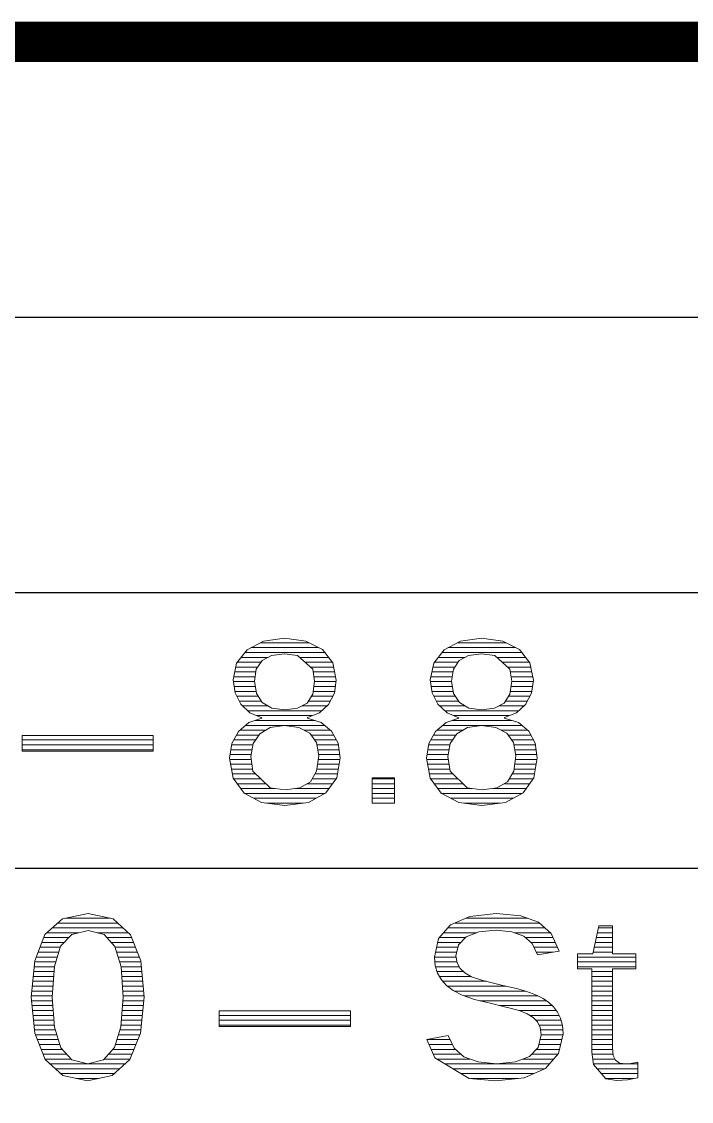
# Model space of a CAD drawing. Header units: millimetres. Extents: x 20 to 410, y 10 to 287.
# Drawn here: x 135.99 to 144.26, y 47.92 to 61.25 of the extents above; entities that cross this region are included whole.
import ezdxf

# ---------------------------------------------------------------- set-up
doc = ezdxf.new("R2010")
doc.units = ezdxf.units.MM
for name, color, linetype, lineweight in [('DUENN', 7, 'Continuous', 25), ('KANTEN', 7, 'Continuous', 50), ('TEXT', 7, 'Continuous', 13)]:
    doc.layers.add(name, color=color, linetype=linetype, lineweight=lineweight)

msp = doc.modelspace()

# ---------------------------------------------------------------- linework, layer by layer
at = {"layer": 'DUENN', "lineweight": 25}
for points in [[(20, 57.6), (200, 57.6)], [(20, 54.2), (200, 54.2)], [(20, 50.8), (200, 50.8)]]:
    msp.add_lwpolyline(points, dxfattribs=at)
at = {"layer": 'KANTEN', "lineweight": 50, "const_width": 0.5}
msp.add_lwpolyline([(20, 10), (200, 10), (200, 61), (20, 61)], close=True, dxfattribs=at)
at = {"layer": 'TEXT', "lineweight": 13}
for p, q in [((138.746, 53.461), (139.728, 53.461)), ((138.823, 53.521), (139.653, 53.521)), ((138.936, 53.581), (139.537, 53.581)), ((141.178, 53.461), (142.161, 53.461)), ((141.255, 53.521), (142.085, 53.521)), ((141.368, 53.581), (141.97, 53.581)), ((138.652, 53.341), (138.945, 53.341)), ((138.699, 53.401), (139.032, 53.401)), ((139.422, 53.401), (139.776, 53.401)), ((139.488, 53.341), (139.823, 53.341)), ((141.084, 53.341), (141.377, 53.341)), ((141.131, 53.401), (141.464, 53.401)), ((141.854, 53.401), (142.208, 53.401)), ((141.92, 53.341), (142.255, 53.341)), ((138.621, 53.221), (138.881, 53.221)), ((138.633, 53.281), (138.905, 53.281)), ((139.553, 53.281), (139.84, 53.281)), ((139.588, 53.221), (139.852, 53.221)), ((141.053, 53.221), (141.313, 53.221)), ((141.066, 53.281), (141.337, 53.281)), ((141.986, 53.281), (142.272, 53.281)), ((142.02, 53.221), (142.284, 53.221)), ((138.604, 53.101), (138.863, 53.101)), ((138.609, 53.161), (138.872, 53.161)), ((139.598, 53.161), (139.864, 53.161)), ((139.606, 53.101), (139.87, 53.101)), ((141.036, 53.101), (141.295, 53.101)), ((141.041, 53.161), (141.304, 53.161)), ((142.03, 53.161), (142.296, 53.161)), ((142.038, 53.101), (142.302, 53.101)), ((138.612, 53.041), (138.873, 53.041)), ((138.621, 52.981), (138.882, 52.981)), ((139.588, 52.981), (139.852, 52.981)), ((139.597, 53.041), (139.861, 53.041)), ((141.045, 53.041), (141.305, 53.041)), ((141.054, 52.981), (141.315, 52.981)), ((142.02, 52.981), (142.284, 52.981)), ((142.029, 53.041), (142.293, 53.041)), ((138.645, 52.921), (138.908, 52.921)), ((138.675, 52.861), (138.948, 52.861)), ((138.717, 52.801), (139.031, 52.801)), ((139.448, 52.801), (139.758, 52.801)), ((139.528, 52.861), (139.799, 52.861)), ((139.567, 52.921), (139.829, 52.921)), ((141.077, 52.921), (141.34, 52.921)), ((141.107, 52.861), (141.38, 52.861)), ((141.149, 52.801), (141.464, 52.801)), ((141.88, 52.801), (142.19, 52.801)), ((141.961, 52.861), (142.231, 52.861)), ((142, 52.921), (142.262, 52.921)), ((138.781, 52.741), (139.693, 52.741)), ((138.891, 52.681), (139.577, 52.681)), ((141.213, 52.741), (142.125, 52.741)), ((141.324, 52.681), (142.009, 52.681)), ((138.754, 52.561), (139.729, 52.561)), ((138.871, 52.621), (139.611, 52.621)), ((141.187, 52.561), (142.162, 52.561)), ((141.304, 52.621), (142.043, 52.621)), ((138.64, 52.441), (138.917, 52.441)), ((138.683, 52.501), (139.003, 52.501)), ((139.477, 52.501), (139.801, 52.501)), ((139.562, 52.441), (139.842, 52.441)), ((141.072, 52.441), (141.349, 52.441)), ((141.115, 52.501), (141.435, 52.501)), ((141.909, 52.501), (142.234, 52.501)), ((141.994, 52.441), (142.274, 52.441)), ((135.995, 52.381), (137.615, 52.381)), ((135.995, 52.321), (137.615, 52.321)), ((135.995, 52.261), (137.615, 52.261)), ((138.57, 52.261), (138.833, 52.261)), ((138.579, 52.321), (138.843, 52.321)), ((138.606, 52.381), (138.876, 52.381)), ((139.604, 52.381), (139.874, 52.381)), ((139.633, 52.321), (139.898, 52.321)), ((139.643, 52.261), (139.907, 52.261)), ((141.002, 52.261), (141.265, 52.261)), ((141.011, 52.321), (141.275, 52.321)), ((141.039, 52.381), (141.308, 52.381)), ((142.036, 52.381), (142.306, 52.381)), ((142.065, 52.321), (142.331, 52.321)), ((142.075, 52.261), (142.339, 52.261)), ((138.556, 52.141), (138.824, 52.141)), ((138.56, 52.201), (138.822, 52.201)), ((139.65, 52.141), (139.919, 52.141)), ((139.653, 52.201), (139.916, 52.201)), ((140.989, 52.141), (141.256, 52.141)), ((140.993, 52.201), (141.255, 52.201)), ((142.082, 52.141), (142.351, 52.141)), ((142.085, 52.201), (142.348, 52.201)), ((138.567, 52.081), (138.833, 52.081)), ((138.578, 52.021), (138.841, 52.021)), ((139.634, 52.021), (139.897, 52.021)), ((139.642, 52.081), (139.908, 52.081)), ((141, 52.081), (141.265, 52.081)), ((141.011, 52.021), (141.273, 52.021)), ((142.066, 52.021), (142.33, 52.021)), ((142.074, 52.081), (142.34, 52.081)), ((138.589, 51.961), (138.881, 51.961)), ((138.604, 51.901), (138.942, 51.901)), ((139.576, 51.901), (139.87, 51.901)), ((139.611, 51.961), (139.887, 51.961)), ((140.315, 51.901), (140.593, 51.901)), ((141.021, 51.961), (141.313, 51.961)), ((141.036, 51.901), (141.375, 51.901)), ((142.008, 51.901), (142.302, 51.901)), ((142.043, 51.961), (142.319, 51.961)), ((138.648, 51.841), (139.004, 51.841)), ((138.692, 51.781), (139.115, 51.781)), ((139.37, 51.781), (139.784, 51.781)), ((139.515, 51.841), (139.827, 51.841)), ((140.315, 51.841), (140.593, 51.841)), ((140.315, 51.781), (140.593, 51.781)), ((141.08, 51.841), (141.436, 51.841)), ((141.125, 51.781), (141.548, 51.781)), ((141.803, 51.781), (142.216, 51.781)), ((141.947, 51.841), (142.259, 51.841)), ((138.739, 51.721), (139.735, 51.721)), ((138.853, 51.661), (139.625, 51.661)), ((139.012, 51.601), (139.464, 51.601)), ((140.315, 51.721), (140.593, 51.721)), ((140.315, 51.661), (140.593, 51.661)), ((140.315, 51.601), (140.593, 51.601)), ((141.171, 51.721), (142.168, 51.721)), ((141.285, 51.661), (142.057, 51.661)), ((141.445, 51.601), (141.896, 51.601)), ((136.54, 50.181), (137.073, 50.181)), ((141.476, 50.181), (142.231, 50.181)), ((136.303, 50.001), (136.694, 50.001)), ((136.37, 50.061), (137.24, 50.061)), ((136.438, 50.121), (137.174, 50.121)), ((136.922, 50.001), (137.306, 50.001)), ((141.199, 50.001), (141.606, 50.001)), ((141.252, 50.061), (142.447, 50.061)), ((141.339, 50.121), (142.382, 50.121)), ((142.074, 50.001), (142.512, 50.001)), ((143.094, 50.001), (143.283, 50.001)), ((143.107, 50.061), (143.283, 50.061)), ((136.239, 49.881), (136.513, 49.881)), ((136.263, 49.941), (136.57, 49.941)), ((137.044, 49.941), (137.348, 49.941)), ((137.098, 49.881), (137.371, 49.881)), ((141.125, 49.881), (141.41, 49.881)), ((141.147, 49.941), (141.467, 49.941)), ((142.208, 49.941), (142.547, 49.941)), ((142.275, 49.881), (142.575, 49.881)), ((143.067, 49.881), (143.283, 49.881)), ((143.081, 49.941), (143.283, 49.941)), ((136.192, 49.761), (136.448, 49.761)), ((136.215, 49.821), (136.466, 49.821)), ((137.145, 49.821), (137.395, 49.821)), ((137.163, 49.761), (137.418, 49.761)), ((141.099, 49.761), (141.361, 49.761)), ((141.112, 49.821), (141.375, 49.821)), ((142.313, 49.821), (142.602, 49.821)), ((142.34, 49.761), (142.545, 49.761)), ((143.041, 49.761), (143.283, 49.761)), ((143.054, 49.821), (143.283, 49.821)), ((136.149, 49.641), (136.412, 49.641)), ((136.168, 49.701), (136.43, 49.701)), ((137.181, 49.701), (137.441, 49.701)), ((137.199, 49.641), (137.462, 49.641)), ((141.086, 49.701), (141.352, 49.701)), ((141.091, 49.641), (141.361, 49.641)), ((142.849, 49.701), (143.568, 49.701)), ((142.849, 49.641), (143.568, 49.641)), ((136.133, 49.461), (136.385, 49.461)), ((136.138, 49.521), (136.39, 49.521)), ((136.144, 49.581), (136.394, 49.581)), ((137.216, 49.581), (137.467, 49.581)), ((137.221, 49.521), (137.473, 49.521)), ((137.225, 49.461), (137.478, 49.461)), ((141.099, 49.581), (141.389, 49.581)), ((141.117, 49.521), (141.442, 49.521)), ((141.146, 49.461), (141.536, 49.461)), ((142.849, 49.581), (143.568, 49.581)), ((143.027, 49.521), (143.283, 49.521)), ((143.027, 49.461), (143.283, 49.461)), ((136.121, 49.341), (136.377, 49.341)), ((136.127, 49.401), (136.381, 49.401)), ((137.229, 49.401), (137.484, 49.401)), ((137.233, 49.341), (137.49, 49.341)), ((141.185, 49.401), (141.721, 49.401)), ((141.242, 49.341), (141.969, 49.341)), ((143.027, 49.401), (143.283, 49.401)), ((143.027, 49.341), (143.283, 49.341)), ((136.11, 49.221), (136.369, 49.221)), ((136.116, 49.281), (136.373, 49.281)), ((137.237, 49.281), (137.495, 49.281)), ((137.241, 49.221), (137.501, 49.221)), ((141.327, 49.281), (142.203, 49.281)), ((141.454, 49.221), (142.36, 49.221)), ((143.027, 49.281), (143.283, 49.281)), ((143.027, 49.221), (143.283, 49.221)), ((136.113, 49.161), (136.371, 49.161)), ((136.119, 49.101), (136.375, 49.101)), ((137.235, 49.101), (137.492, 49.101)), ((137.239, 49.161), (137.498, 49.161)), ((141.646, 49.161), (142.466, 49.161)), ((141.893, 49.101), (142.539, 49.101)), ((143.027, 49.161), (143.283, 49.161)), ((143.027, 49.101), (143.283, 49.101)), ((136.124, 49.041), (136.379, 49.041)), ((136.13, 48.981), (136.384, 48.981)), ((137.226, 48.981), (137.48, 48.981)), ((137.231, 49.041), (137.486, 49.041)), ((138.427, 48.981), (140.047, 48.981)), ((142.127, 49.041), (142.588, 49.041)), ((142.261, 48.981), (142.623, 48.981)), ((143.027, 49.041), (143.283, 49.041)), ((143.027, 48.981), (143.283, 48.981)), ((136.136, 48.921), (136.388, 48.921)), ((136.142, 48.861), (136.392, 48.861)), ((136.148, 48.801), (136.404, 48.801)), ((137.204, 48.801), (137.462, 48.801)), ((137.218, 48.861), (137.468, 48.861)), ((137.222, 48.921), (137.474, 48.921)), ((138.427, 48.921), (140.047, 48.921)), ((138.427, 48.861), (140.047, 48.861)), ((142.335, 48.921), (142.646, 48.921)), ((142.375, 48.861), (142.662, 48.861)), ((142.394, 48.801), (142.667, 48.801)), ((143.027, 48.921), (143.283, 48.921)), ((143.027, 48.861), (143.283, 48.861)), ((143.027, 48.801), (143.283, 48.801)), ((136.159, 48.741), (136.422, 48.741)), ((136.183, 48.681), (136.441, 48.681)), ((137.167, 48.681), (137.426, 48.681)), ((137.186, 48.741), (137.45, 48.741)), ((140.992, 48.681), (141.279, 48.681)), ((142.388, 48.681), (142.655, 48.681)), ((142.401, 48.741), (142.668, 48.741)), ((143.027, 48.741), (143.283, 48.741)), ((143.027, 48.681), (143.283, 48.681)), ((136.207, 48.621), (136.459, 48.621)), ((136.231, 48.561), (136.488, 48.561)), ((137.117, 48.561), (137.377, 48.561)), ((137.149, 48.621), (137.401, 48.621)), ((141.018, 48.621), (141.306, 48.621)), ((141.044, 48.561), (141.344, 48.561)), ((142.342, 48.561), (142.628, 48.561)), ((142.374, 48.621), (142.641, 48.621)), ((143.027, 48.621), (143.283, 48.621)), ((143.027, 48.561), (143.285, 48.561)), ((136.255, 48.501), (136.543, 48.501)), ((136.28, 48.441), (136.598, 48.441)), ((137.01, 48.441), (137.328, 48.441)), ((137.064, 48.501), (137.352, 48.501)), ((141.07, 48.501), (141.412, 48.501)), ((141.117, 48.441), (141.523, 48.441)), ((142.175, 48.441), (142.558, 48.441)), ((142.285, 48.501), (142.611, 48.501)), ((143.03, 48.501), (143.291, 48.501)), ((143.038, 48.441), (143.312, 48.441)), ((136.341, 48.381), (136.803, 48.381)), ((136.407, 48.321), (137.199, 48.321)), ((136.473, 48.261), (137.132, 48.261)), ((136.806, 48.381), (137.265, 48.381)), ((141.217, 48.381), (142.504, 48.381)), ((141.317, 48.321), (142.448, 48.321)), ((141.417, 48.261), (142.311, 48.261)), ((143.045, 48.381), (143.443, 48.381)), ((143.092, 48.321), (143.593, 48.321)), ((143.145, 48.261), (143.593, 48.261)), ((143.45, 48.381), (143.593, 48.381)), ((136.664, 48.201), (136.94, 48.201)), ((141.533, 48.201), (142.118, 48.201)), ((143.198, 48.201), (143.543, 48.201))]:
    msp.add_line(p, q, dxfattribs=at)
for points in [[(139.239, 51.571), (138.952, 51.609), (138.735, 51.724), (138.599, 51.908), (138.554, 52.157), (138.582, 52.338), (138.666, 52.487), (138.794, 52.595), (138.954, 52.65), (138.954, 52.655), (138.807, 52.716), (138.695, 52.822), (138.624, 52.961), (138.601, 53.123), (138.643, 53.33), (138.772, 53.494), (138.973, 53.601), (139.233, 53.637), (139.498, 53.602), (139.701, 53.497), (139.83, 53.333), (139.872, 53.119), (139.849, 52.958), (139.777, 52.819), (139.664, 52.715), (139.517, 52.658), (139.517, 52.652), (139.687, 52.596), (139.815, 52.49), (139.895, 52.341), (139.922, 52.16), (139.878, 51.913), (139.745, 51.727), (139.53, 51.61), (139.239, 51.571)], [(142.178, 51.727), (141.963, 51.61), (141.671, 51.571), (141.384, 51.609), (141.167, 51.724), (141.031, 51.908), (140.986, 52.157), (141.014, 52.338), (141.098, 52.487), (141.227, 52.595), (141.386, 52.65), (141.386, 52.655), (141.24, 52.716), (141.128, 52.822), (141.056, 52.961), (141.033, 53.123), (141.076, 53.33), (141.204, 53.494), (141.405, 53.601), (141.665, 53.637), (141.93, 53.602), (142.133, 53.497), (142.262, 53.333), (142.305, 53.119), (142.281, 52.958), (142.209, 52.819), (142.096, 52.715), (141.949, 52.658), (141.949, 52.652), (142.12, 52.596), (142.248, 52.49), (142.328, 52.341), (142.354, 52.16), (142.31, 51.913), (142.178, 51.727)], [(139.074, 53.424), (138.957, 53.36), (138.886, 53.254), (138.863, 53.105), (138.887, 52.953), (138.96, 52.842), (139.078, 52.775), (139.236, 52.752), (139.395, 52.773), (139.512, 52.835), (139.583, 52.945), (139.606, 53.105), (139.583, 53.254), (139.396, 53.424), (139.233, 53.446), (139.074, 53.424)], [(141.829, 53.424), (141.665, 53.446), (141.506, 53.424), (141.39, 53.36), (141.318, 53.254), (141.295, 53.105), (141.319, 52.953), (141.392, 52.842), (141.51, 52.775), (141.668, 52.752), (141.827, 52.773), (141.944, 52.835), (142.015, 52.945), (142.039, 53.105), (142.015, 53.254), (141.829, 53.424)], [(139.411, 52.536), (139.233, 52.56), (139.059, 52.534), (138.928, 52.458), (138.846, 52.337), (138.818, 52.178), (138.845, 51.997), (139.057, 51.79), (139.242, 51.764), (139.424, 51.789), (139.553, 51.864), (139.63, 51.994), (139.656, 52.184), (139.628, 52.348), (139.545, 52.465), (139.411, 52.536)], [(142.06, 52.348), (141.977, 52.465), (141.843, 52.536), (141.665, 52.56), (141.492, 52.534), (141.36, 52.458), (141.278, 52.337), (141.251, 52.178), (141.277, 51.997), (141.489, 51.79), (141.674, 51.764), (141.856, 51.789), (141.986, 51.864), (142.063, 51.994), (142.088, 52.184), (142.06, 52.348)], [(135.995, 52.242), (135.995, 52.438), (137.615, 52.438), (137.615, 52.242), (135.995, 52.242)], [(140.593, 51.912), (140.593, 51.6), (140.315, 51.6), (140.315, 51.912), (140.593, 51.912)], [(137.458, 48.761), (137.325, 48.436), (137.106, 48.237), (136.802, 48.171), (136.499, 48.237), (136.282, 48.435), (136.152, 48.759), (136.109, 49.204), (136.151, 49.656), (136.277, 49.979), (136.495, 50.172), (136.811, 50.237), (137.119, 50.171), (137.334, 49.976), (137.461, 49.653), (137.503, 49.204), (137.458, 48.761)], [(142.671, 48.754), (142.616, 48.508), (142.453, 48.324), (142.192, 48.209), (141.842, 48.171), (141.514, 48.203), (141.089, 48.458), (140.992, 48.681), (141.255, 48.734), (141.326, 48.577), (141.449, 48.468), (141.624, 48.405), (141.852, 48.384), (142.085, 48.406), (142.258, 48.474), (142.366, 48.586), (142.401, 48.74), (142.39, 48.829), (142.357, 48.899), (142.303, 48.955), (142.23, 49), (142.141, 49.037), (142.037, 49.067), (141.918, 49.096), (141.788, 49.126), (141.579, 49.178), (141.426, 49.231), (141.316, 49.287), (141.232, 49.348), (141.17, 49.419), (141.123, 49.5), (141.095, 49.594), (141.086, 49.7), (141.135, 49.928), (141.283, 50.097), (141.523, 50.202), (141.848, 50.237), (142.149, 50.21), (142.37, 50.132), (142.524, 49.99), (142.624, 49.775), (142.356, 49.728), (142.292, 49.866), (142.188, 49.96), (142.04, 50.014), (141.845, 50.032), (141.632, 50.012), (141.477, 49.952), (141.382, 49.852), (141.35, 49.714), (141.363, 49.629), (141.4, 49.561), (141.46, 49.505), (141.541, 49.458), (141.68, 49.411), (141.91, 49.355), (142.002, 49.334), (142.095, 49.312), (142.185, 49.287), (142.271, 49.259), (142.352, 49.225), (142.428, 49.187), (142.496, 49.141), (142.555, 49.086), (142.604, 49.021), (142.64, 48.945), (142.663, 48.856), (142.671, 48.754)], [(137.217, 49.578), (137.142, 49.833), (137.009, 49.98), (136.811, 50.029), (136.608, 49.981), (136.471, 49.837), (136.394, 49.582), (136.368, 49.204), (136.394, 48.834), (136.472, 48.579), (136.608, 48.43), (136.805, 48.381), (137.001, 48.431), (137.137, 48.583), (137.216, 48.839), (137.242, 49.204), (137.217, 49.578)], [(143.593, 48.211), (143.465, 48.186), (143.335, 48.177), (143.2, 48.199), (143.046, 48.374), (143.027, 48.526), (143.027, 49.554), (142.849, 49.554), (142.849, 49.741), (143.037, 49.741), (143.112, 50.086), (143.283, 50.086), (143.283, 49.741), (143.568, 49.741), (143.568, 49.554), (143.283, 49.554), (143.283, 48.582), (143.292, 48.487), (143.319, 48.426), (143.369, 48.392), (143.445, 48.381), (143.508, 48.386), (143.593, 48.401), (143.593, 48.211)], [(138.427, 48.842), (138.427, 49.038), (140.047, 49.038), (140.047, 48.842), (138.427, 48.842)]]:
    msp.add_lwpolyline(points, close=True, dxfattribs=at)

doc.saveas('drawing.dxf')
